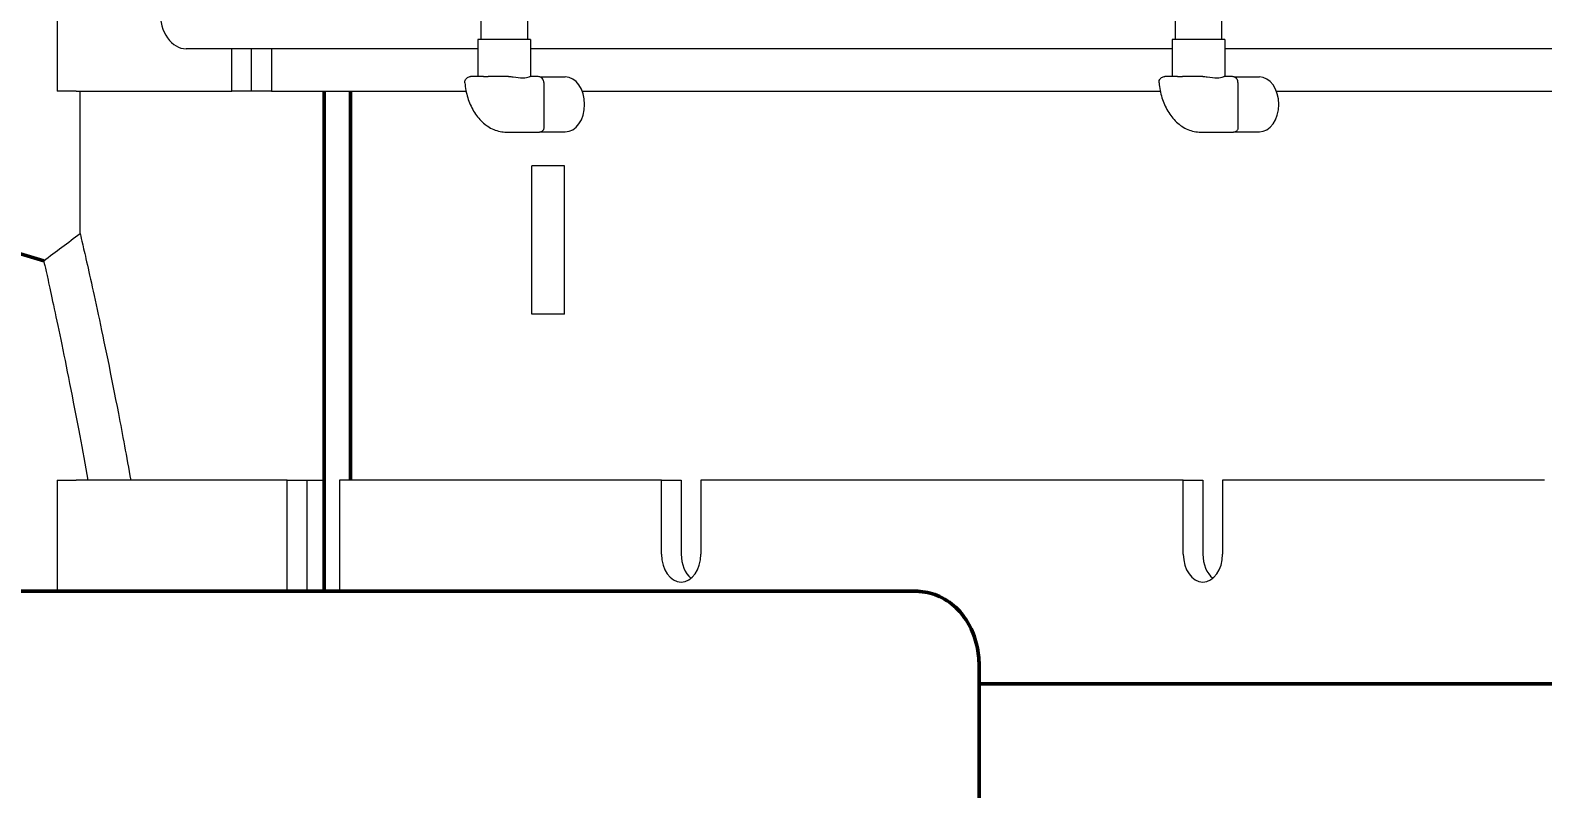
# Model space of a CAD drawing. Header units: inches. Extents: x 20 to 536, y 8 to 344.
# Drawn here: x 388.4 to 398.61, y 101.03 to 106.15 of the extents above; entities that cross this region are included whole.
import ezdxf

# ---------------------------------------------------------------- set-up
doc = ezdxf.new("R2010")
doc.units = ezdxf.units.IN
doc.header["$LTSCALE"] = 16
doc.header["$MEASUREMENT"] = 0
doc.layers.add('Dimension (ANSI)', color=7, linetype='Continuous', lineweight=25)
doc.layers.add('Visible (ANSI)', color=7, linetype='Continuous', lineweight=50)
doc.styles.add('Standard D-E', font='arial.ttf')
doc.dimstyles.new('in [mm] D-E NeptuneBenson', dxfattribs={"dimscale": 16, "dimtxt": 0.15, "dimasz": 0.098425, "dimexe": 0.125, "dimexo": 0.063, "dimgap": 0.031496, "dimtad": 0, "dimtih": 1, "dimtoh": 1, "dimdec": 4, "dimrnd": 1e-08, "dimzin": 3, "dimdsep": 46, "dimlunit": 5, "dimtxsty": 'Standard D-E', "dimcen": 0.09, "dimdle": 0.393701, "dimclrd": 256, "dimclre": 256, "dimclrt": 256, "dimadec": 1, "dimazin": 1, "dimtfac": 1, "dimtofl": 0, "dimtmove": 0, "dimatfit": 3, "dimfxl": 1, "dimfrac": 1, "dimtolj": 1, "dimtzin": 4, "dimlwd": -1, "dimlwe": -1, "dimarcsym": 0})

# ---------------------------------------------------------------- blocks, each defined once
blk = doc.blocks.new('*D25')
at = {"layer": 'Defpoints', "color": 0, "transparency": 16777216}
for p in [(336.905, 144.01), (416.113, 144.01), (390.911, 45.678)]:
    blk.add_point(p, dxfattribs=at)
at = {"layer": 'Dimension (ANSI)', "transparency": 16777216}
for p, q in [((415.105, 144.01), (334.905, 144.01)), ((336.905, 142.435), (336.905, 111.916)), ((336.905, 47.253), (336.905, 94.55)), ((389.903, 45.678), (334.905, 45.678))]:
    blk.add_line(p, q, dxfattribs=at)
for points in [[(336.642, 142.435), (337.167, 142.435), (336.905, 144.01)], [(336.642, 47.253), (337.167, 47.253), (336.905, 45.678)]]:
    blk.add_solid(points, dxfattribs=at)
at = {"layer": 'Dimension (ANSI)', "transparency": 16777216, "char_height": 2.4, "attachment_point": 5, "style": 'Standard D-E'}
for s, insert in [('\\A1; \\fArial|b0|i0;98{\\H1x;\\S5#16;} in', (336.905, 106.187)), ('\\A1;[2491.0 mm]{\\P\\fArial|b0|i0;SHIPPING HEIGHT\\P\\fArial|b0|i0;REF.}', (336.905, 97.504))]:
    blk.add_mtext(s, dxfattribs=dict(at, insert=insert))

msp = doc.modelspace()

# ---------------------------------------------------------------- linework, layer by layer
at = {"layer": 'Visible (ANSI)', "linetype": 'Continuous', "lineweight": 18}
for p, q in [((388.58156, 108.24065), (388.58156, 105.74065)), ((391.44109, 106.21312), (391.44109, 106.08812)), ((391.75505, 106.21312), (391.75505, 106.08812)), ((396.12562, 106.21312), (396.12562, 106.08812)), ((396.43959, 106.21312), (396.43959, 106.08812)), ((391.77557, 106.08812), (391.42057, 106.08812)), ((391.42057, 106.08812), (391.42057, 105.83812)), ((391.77557, 106.08812), (391.77557, 105.83812)), ((396.4601, 106.08812), (396.10511, 106.08812)), ((396.10511, 106.08812), (396.10511, 105.83812)), ((396.4601, 106.08812), (396.4601, 105.83812)), ((391.42057, 106.02565), (389.451, 106.02565)), ((389.75859, 105.74065), (389.75859, 106.02565)), ((389.89118, 106.02565), (389.89118, 105.74065)), ((390.02729, 106.02565), (390.02729, 105.74065)), ((396.10511, 106.02565), (391.77557, 106.02565)), ((398.99694, 106.02565), (396.4601, 106.02565)), ((391.457, 105.83812), (391.37133, 105.83812)), ((391.57602, 105.83812), (391.49035, 105.83812)), ((391.62775, 105.83812), (391.57602, 105.83812)), ((391.82574, 105.83812), (391.77307, 105.83812)), ((391.83949, 105.83588), (392.00977, 105.83588)), ((391.86525, 105.7986), (391.86525, 105.49312)), ((396.14153, 105.83812), (396.05587, 105.83812)), ((396.26055, 105.83812), (396.17488, 105.83812)), ((396.31229, 105.83812), (396.26055, 105.83812)), ((396.51027, 105.83812), (396.4576, 105.83812)), ((396.52402, 105.83588), (396.69431, 105.83588)), ((396.54979, 105.7986), (396.54979, 105.49312)), ((388.7097, 105.74065), (388.58156, 105.74065)), ((388.7097, 105.74065), (389.75859, 105.74065)), ((388.7359, 104.77934), (388.7359, 105.74065)), ((389.89118, 105.74065), (389.75859, 105.74065)), ((390.02729, 105.74065), (389.89118, 105.74065)), ((390.02729, 105.74065), (391.34048, 105.74065)), ((392.12426, 105.74065), (396.02501, 105.74065)), ((396.80879, 105.74065), (399.07826, 105.74065)), ((391.61436, 105.46312), (391.83525, 105.46312)), ((391.84668, 105.46536), (392.00977, 105.46536)), ((396.29889, 105.46312), (396.51979, 105.46312)), ((396.53121, 105.46536), (396.69431, 105.46536)), ((392.00553, 105.23565), (391.78522, 105.23565)), ((391.78522, 104.23565), (391.78522, 105.23565)), ((392.00553, 104.23565), (392.00553, 105.23565)), ((392.00553, 104.23565), (391.78522, 104.23565)), ((388.58156, 103.11565), (388.7097, 103.11565)), ((388.58156, 103.11565), (388.58156, 102.36565)), ((390.13336, 103.11565), (388.7097, 103.11565)), ((390.13336, 102.36565), (390.13336, 103.11565)), ((390.13336, 103.11565), (390.26594, 103.11565)), ((390.26594, 103.11565), (390.38276, 103.11565)), ((390.26594, 103.11565), (390.26594, 102.36565)), ((392.6595, 103.11565), (390.48691, 103.11565)), ((390.48691, 103.11565), (390.48691, 102.36565)), ((392.6595, 102.61565), (392.6595, 103.11565)), ((392.6595, 103.11565), (392.79208, 103.11565)), ((392.79208, 103.11565), (392.79208, 102.61565)), ((396.18089, 103.11565), (392.92466, 103.11565)), ((392.92466, 103.11565), (392.92466, 102.61565)), ((396.18089, 102.61565), (396.18089, 103.11565)), ((396.18089, 103.11565), (396.31347, 103.11565)), ((396.31347, 103.11565), (396.31347, 102.61565)), ((398.61864, 103.11565), (396.44606, 103.11565)), ((396.44606, 103.11565), (396.44606, 102.61565))]:
    msp.add_line(p, q, dxfattribs=at)
at = {"layer": 'Visible (ANSI)'}
for p, q in [((390.38276, 102.36565), (390.38276, 105.74065)), ((390.55954, 105.74065), (390.55954, 103.11565)), ((388.48998, 104.59568), (386.93792, 105.05565)), ((394.19933, 102.36565), (383.94628, 102.36565)), ((394.3761, 102.36565), (394.19933, 102.36565)), ((394.80288, 85.11565), (394.80288, 101.86565)), ((398.9723, 101.74065), (394.80288, 101.74065))]:
    msp.add_line(p, q, dxfattribs=at)
at = {"layer": 'Visible (ANSI)', "linetype": 'Continuous', "lineweight": 18}
for centre, major_axis, start_param, end_param in [((389.451, 106.27565), (0, -0.25), 4.71238898, 6.28318531), ((392.00977, 105.65062), (0, -0.18526), 0, 3.14159265), ((396.69431, 105.65062), (0, -0.18526), 0, 3.14159265), ((392.79208, 102.61565), (0, -0.1875), 4.71238898, 7.85398163), ((392.92466, 102.61565), (0, -0.1875), 4.71238898, 5.75958653), ((396.31347, 102.61565), (0, -0.1875), 4.71238898, 7.85398163), ((396.44606, 102.61565), (0, -0.1875), 4.71238898, 5.75958653)]:
    msp.add_ellipse(centre, major_axis=major_axis, ratio=0.70710678, start_param=start_param, end_param=end_param, dxfattribs=at)
for points, knots in [([(391.33264, 105.79618), (391.33239, 105.7992), (391.33239, 105.80256), (391.33356, 105.81), (391.33474, 105.8141), (391.33886, 105.8219), (391.34162, 105.82553), (391.34806, 105.83124), (391.35155, 105.83339), (391.35903, 105.83658), (391.36298, 105.83748), (391.36824, 105.83804), (391.36982, 105.83812), (391.37133, 105.83812)], [-0.0707729563, -0.0707729563, -0.0707729563, -0.0707729563, -0.056618365, -0.056618365, -0.0424637738, -0.0424637738, -0.0299156916, -0.0299156916, -0.0184819955, -0.0184819955, -0.0057316027, -0.0057316027, 0, 0, 0, 0]), ([(391.33264, 105.79618), (391.33551, 105.76182), (391.34194, 105.72795), (391.36166, 105.6635), (391.37495, 105.63292), (391.40802, 105.57729), (391.42779, 105.55224), (391.47321, 105.51004), (391.49891, 105.49291), (391.5545, 105.4694), (391.58439, 105.46312), (391.61436, 105.46312)], [1.688601, 1.688601, 1.688601, 1.688601, 1.97919933, 1.97919933, 2.26979766, 2.26979766, 2.56039599, 2.56039599, 2.85099432, 2.85099432, 3.14159265, 3.14159265, 3.14159265, 3.14159265]), ([(391.457, 105.83812), (391.46191, 105.83816), (391.46716, 105.83808), (391.47256, 105.83808), (391.47796, 105.83808), (391.48396, 105.83816), (391.49035, 105.83812)], [1.118517942, 1.118517942, 1.118517942, 1.118517942, 1.176718059, 1.176718059, 1.176718059, 1.234918175, 1.234918175, 1.234918175, 1.234918175]), ([(391.62775, 105.83812), (391.63773, 105.83812), (391.64769, 105.8373), (391.682, 105.83329), (391.70509, 105.82884), (391.72358, 105.82884), (391.74208, 105.82884), (391.75663, 105.83329), (391.76881, 105.8373), (391.77138, 105.83812), (391.77307, 105.83812)], [2.000751798, 2.000751798, 2.000751798, 2.000751798, 2.079672535, 2.079672535, 2.279000165, 2.279000165, 2.279000165, 2.478327794, 2.478327794, 2.557248531, 2.557248531, 2.557248531, 2.557248531]), ([(391.86525, 105.7986), (391.86525, 105.80202), (391.86488, 105.80573), (391.86281, 105.81353), (391.86106, 105.81764), (391.85609, 105.82495), (391.853, 105.82814), (391.84616, 105.83312), (391.84246, 105.83492), (391.83492, 105.83737), (391.83112, 105.83794), (391.82697, 105.83811), (391.82635, 105.83812), (391.82574, 105.83812)], [-0.785398163, -0.785398163, -0.785398163, -0.785398163, -0.628318531, -0.628318531, -0.471238898, -0.471238898, -0.327604468, -0.327604468, -0.185241482, -0.185241482, -0.028161849, -0.028161849, 0, 0, 0, 0]), ([(396.01717, 105.79618), (396.01692, 105.7992), (396.01693, 105.80256), (396.01809, 105.81), (396.01927, 105.8141), (396.02339, 105.8219), (396.02616, 105.82553), (396.03259, 105.83124), (396.03609, 105.83339), (396.04356, 105.83658), (396.04751, 105.83748), (396.05278, 105.83804), (396.05435, 105.83812), (396.05587, 105.83812)], [-0.0707729563, -0.0707729563, -0.0707729563, -0.0707729563, -0.056618365, -0.056618365, -0.0424637738, -0.0424637738, -0.0299156916, -0.0299156916, -0.0184819955, -0.0184819955, -0.0057316027, -0.0057316027, 0, 0, 0, 0]), ([(396.01717, 105.79618), (396.02005, 105.76182), (396.02647, 105.72795), (396.04619, 105.6635), (396.05949, 105.63292), (396.09255, 105.57729), (396.11233, 105.55224), (396.15775, 105.51004), (396.18344, 105.49291), (396.23903, 105.4694), (396.26893, 105.46312), (396.29889, 105.46312)], [1.688601, 1.688601, 1.688601, 1.688601, 1.97919933, 1.97919933, 2.26979766, 2.26979766, 2.56039599, 2.56039599, 2.85099432, 2.85099432, 3.14159265, 3.14159265, 3.14159265, 3.14159265]), ([(396.14153, 105.83812), (396.14644, 105.83816), (396.15169, 105.83808), (396.15709, 105.83808), (396.16249, 105.83808), (396.16849, 105.83816), (396.17488, 105.83812)], [1.118517942, 1.118517942, 1.118517942, 1.118517942, 1.176718059, 1.176718059, 1.176718059, 1.234918175, 1.234918175, 1.234918175, 1.234918175]), ([(396.31229, 105.83812), (396.32226, 105.83812), (396.33222, 105.8373), (396.36654, 105.83329), (396.38962, 105.82884), (396.40812, 105.82884), (396.42661, 105.82884), (396.44117, 105.83329), (396.45334, 105.8373), (396.45591, 105.83812), (396.4576, 105.83812)], [2.000751798, 2.000751798, 2.000751798, 2.000751798, 2.079672535, 2.079672535, 2.279000165, 2.279000165, 2.279000165, 2.478327794, 2.478327794, 2.557248531, 2.557248531, 2.557248531, 2.557248531]), ([(396.54979, 105.7986), (396.54979, 105.80202), (396.54942, 105.80573), (396.54734, 105.81353), (396.54559, 105.81764), (396.54062, 105.82495), (396.53753, 105.82814), (396.53069, 105.83312), (396.52699, 105.83492), (396.51946, 105.83737), (396.51565, 105.83794), (396.5115, 105.83811), (396.51088, 105.83812), (396.51027, 105.83812)], [-0.785398163, -0.785398163, -0.785398163, -0.785398163, -0.628318531, -0.628318531, -0.471238898, -0.471238898, -0.327604468, -0.327604468, -0.185241482, -0.185241482, -0.028161849, -0.028161849, 0, 0, 0, 0]), ([(391.86525, 105.49312), (391.86525, 105.48992), (391.86471, 105.48669), (391.8628, 105.48081), (391.86142, 105.47823), (391.8582, 105.47353), (391.85637, 105.47171), (391.85237, 105.46827), (391.85047, 105.46721), (391.84612, 105.46497), (391.84454, 105.46456), (391.84023, 105.46336), (391.83937, 105.46339), (391.83753, 105.46319), (391.83706, 105.46317), (391.8363, 105.46313), (391.83606, 105.46313), (391.83567, 105.46312), (391.83553, 105.46312), (391.83536, 105.46312), (391.8353, 105.46312), (391.83525, 105.46312)], [0.064618900269, 0.064618900269, 0.064618900269, 0.064618900269, 0.064621879258, 0.064621879258, 0.064625073971, 0.064625073971, 0.064629179528, 0.064629179528, 0.06463548821, 0.06463548821, 0.06464744586, 0.06464744586, 0.06467763633, 0.06467763633, 0.064717215016, 0.064717215016, 0.064756793701, 0.064756793701, 0.064796372387, 0.064796372387, 0.064816793698, 0.064816793698, 0.064816793698, 0.064816793698]), ([(396.54979, 105.49312), (396.54979, 105.48992), (396.54924, 105.48669), (396.54733, 105.48081), (396.54595, 105.47823), (396.54273, 105.47353), (396.54091, 105.47171), (396.5369, 105.46827), (396.535, 105.46721), (396.53066, 105.46497), (396.52907, 105.46456), (396.52477, 105.46336), (396.52391, 105.46339), (396.52206, 105.46319), (396.52159, 105.46317), (396.52083, 105.46313), (396.52059, 105.46313), (396.52021, 105.46312), (396.52007, 105.46312), (396.51989, 105.46312), (396.51984, 105.46312), (396.51979, 105.46312)], [0.064618900269, 0.064618900269, 0.064618900269, 0.064618900269, 0.064621879258, 0.064621879258, 0.064625073971, 0.064625073971, 0.064629179528, 0.064629179528, 0.06463548821, 0.06463548821, 0.06464744586, 0.06464744586, 0.06467763633, 0.06467763633, 0.064717215016, 0.064717215016, 0.064756793701, 0.064756793701, 0.064796372387, 0.064796372387, 0.064816793698, 0.064816793698, 0.064816793698, 0.064816793698]), ([(388.48998, 104.59568), (388.48998, 104.59568), (388.49962, 104.55314), (388.5387, 104.37568), (388.56812, 104.24081), (388.64165, 103.88646), (388.68576, 103.66669), (388.75065, 103.31904), (388.76883, 103.21921), (388.78716, 103.11557)], [127.10962538, 127.10962538, 127.10962538, 127.10962538, 130.30015511, 130.30015511, 133.49068484, 133.49068484, 136.68121456, 136.68121456, 137.88402582, 137.88402582, 137.88402582, 137.88402582]), ([(388.7359, 104.77934), (388.7359, 104.77934), (388.74616, 104.73555), (388.78774, 104.55295), (388.81903, 104.4142), (388.89723, 104.04977), (388.94414, 103.82378), (389.02138, 103.42367), (389.04942, 103.27325), (389.07755, 103.11556)], [130.53747323, 130.53747323, 130.53747323, 130.53747323, 133.81453267, 133.81453267, 137.09159211, 137.09159211, 140.36865156, 140.36865156, 142.14348556, 142.14348556, 142.14348556, 142.14348556])]:
    msp.add_open_spline(points, degree=3, knots=knots, dxfattribs=at)
msp.add_open_spline([(388.48998, 104.59568), (388.57195, 104.65691), (388.65393, 104.71812), (388.7359, 104.77934)], degree=3, dxfattribs=at)
at = {"layer": 'Visible (ANSI)'}
msp.add_open_spline([(394.80288, 101.86565), (394.80288, 101.91035), (394.79795, 101.95504), (394.77781, 102.04273), (394.7626, 102.08576), (394.72038, 102.16793), (394.69334, 102.20716), (394.625, 102.27738), (394.58343, 102.30838), (394.49496, 102.34903), (394.45018, 102.36114), (394.39488, 102.3653), (394.38549, 102.36565), (394.3761, 102.36565)], degree=3, knots=[0, 0, 0, 0, 0.31415927, 0.31415927, 0.62831853, 0.62831853, 0.9424778, 0.9424778, 1.25663706, 1.25663706, 1.51770175, 1.51770175, 1.57079633, 1.57079633, 1.57079633, 1.57079633], dxfattribs=at)

# ---------------------------------------------------------------- dimensions: what is measured, and where the dimension line sits
at = {"layer": 'Dimension (ANSI)'}
dim = msp.add_linear_dim(base=(336.904721, 144.009798), p1=(390.911041, 45.678154), p2=(416.112922, 144.009798), angle=90, text=' \\fArial|b0|i0;<> in\\X[2491.0 mm]{\\P\\fArial|b0|i0;SHIPPING HEIGHT\\P\\fArial|b0|i0;REF.}', dimstyle='in [mm] D-E NeptuneBenson', override={"dimgap": 0.031496, "dimdec": 4, "dimpost": '', "dimtol": 0, "dimlim": 0, "dimtp": 0, "dimtm": 0, "dimtdec": 2, "dimatfit": 1}, dxfattribs=at)
dim.commit()
dim.dimension.update_dxf_attribs({"geometry": '*D25', "text_midpoint": (336.904721, 103.232832), "dimtype": 160})

doc.saveas('drawing.dxf')
